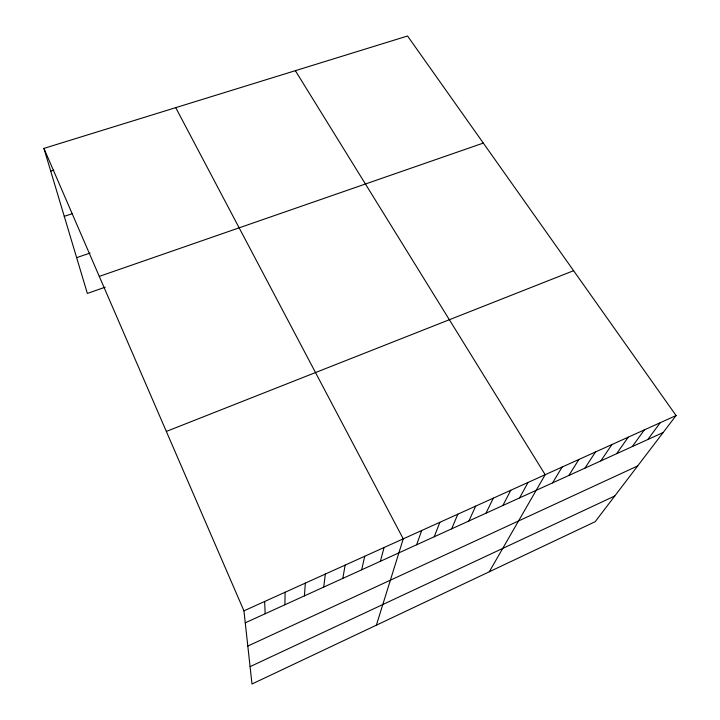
<?xml version="1.0" encoding="UTF-8"?>
<svg xmlns="http://www.w3.org/2000/svg" width="720" height="720" viewBox="0 0 720 720"><rect width="100%" height="100%" fill="white"/><g stroke="black" fill="none" stroke-linecap="round" stroke-linejoin="round"><path stroke-width="1.08" d="M284.904 604.764L285.102 592.245M304.416 595.881L305.343 583.101M323.712 587.097L325.359 574.056M342.801 578.403L345.15 565.11M361.692 569.799L364.734 556.263M380.385 561.285L384.093 547.506M376.371 625.176L403.245 538.848L175.734 107.649M416.655 544.77L421.641 530.541M434.241 536.76L439.839 522.315M451.656 528.831L457.848 514.17M468.9 520.983L475.677 506.115M485.964 513.207L493.317 498.141M502.866 505.512L510.786 490.248M519.597 497.889L528.066 482.436M489.267 571.788L545.184 474.705L295.353 70.677M552.582 482.868L562.122 467.046M568.836 475.47L578.889 459.468M584.928 468.144L595.485 451.971M600.867 460.881L611.928 444.537M616.662 453.69L628.2 437.184M632.304 446.571L644.319 429.903M647.793 439.515L660.276 422.685M676.08 415.548L595.179 521.694L251.991 684L243.936 610.848L43.92 148.392L407.556 36L676.08 415.548L243.936 610.848M250.074 666.639L614.781 495.981M247.815 646.056L637.695 465.921M245.25 622.818L663.138 432.531M166.338 431.433L573.597 270.693M105.255 287.163L87.354 293.436L43.92 148.392M99.279 276.39L483.318 143.082M76.635 257.643L90.108 253.053M64.269 216.333L72.504 213.624M50.724 171.117L53.811 170.145M264.636 601.497L265.185 613.746"/></g></svg>
